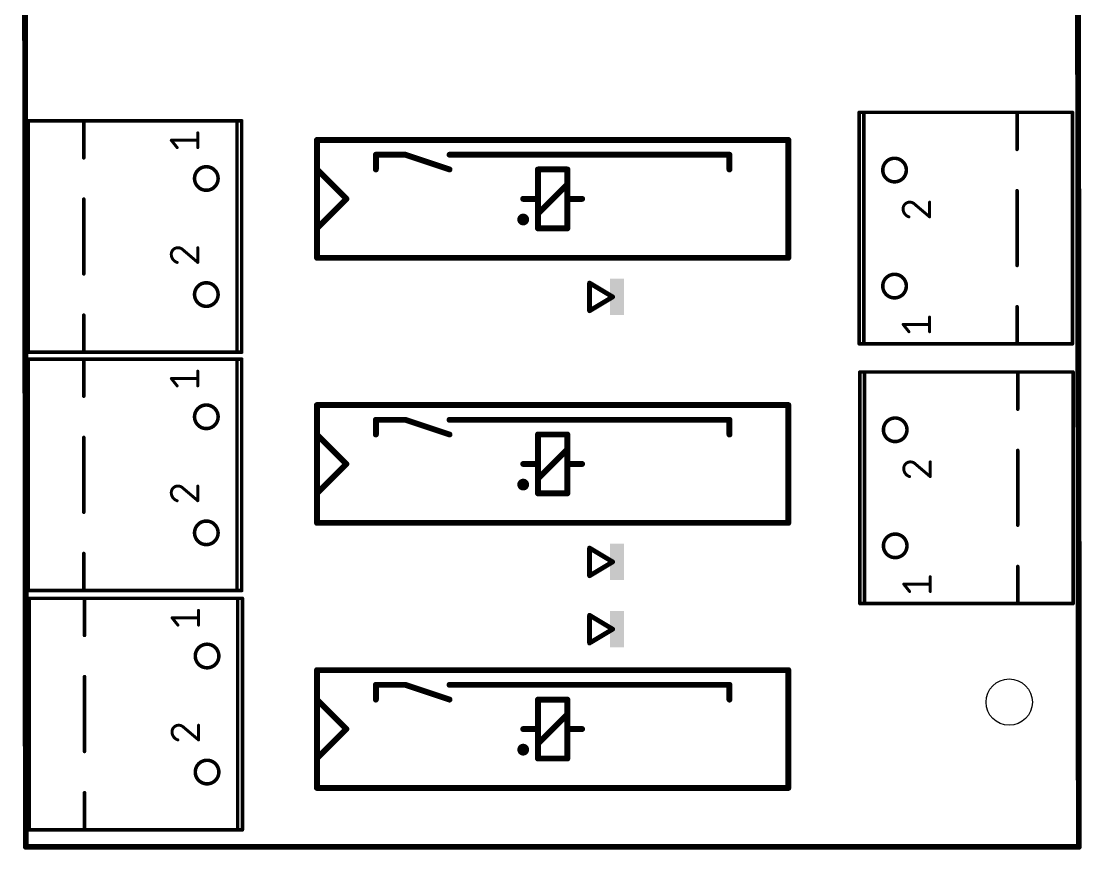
# Model space of a CAD drawing. Extents: x -0.2 to 45.5, y -0.1 to 78.5.
# Drawn here: x -0.2 to 45.52, y -0.13 to 35.6 of the extents above; entities that cross this region are included whole.
import ezdxf

# ---------------------------------------------------------------- set-up
doc = ezdxf.new("R2010")
doc.units = 0
doc.layers.add('20', color=31, linetype='CONTINUOUS')
doc.layers.add('21', color=253, linetype='CONTINUOUS')

# ---------------------------------------------------------------- blocks, each defined once
blk = doc.blocks.new('RECT')
blk.add_solid([(-0.5, -0.5), (0.5, -0.5), (-0.5, 0.5), (0.5, 0.5)])

msp = doc.modelspace()

# ---------------------------------------------------------------- linework, layer by layer
at = {"layer": '20', "const_width": 0.254}
for points in [[(-0.074, 78.374), (0, 0)], [(45.39, 0), (45.316, 78.374)], [(0, 0), (45.39, 0)]]:
    msp.add_lwpolyline(points, dxfattribs=at)
at = {"layer": '20', "const_width": 0.127}
for points in [[(0, 0.0635, 1), (0, -0.0635)], [(-0.0635, -0.0001, 1), (0.0635, 0.0001)], [(45.3265, -0.0001, 1), (45.4535, 0.0001)], [(45.39, -0.0635, 1), (45.39, 0.0635)]]:
    msp.add_lwpolyline(points, format="xyb", dxfattribs=at)
at = {"layer": '20'}
msp.add_circle((42.388, 6.243), 1, dxfattribs=at)
at = {"layer": '21'}
for points, const_width in [([(35.921, 31.673), (36.124, 31.673)], 0.1524), ([(35.921, 31.673), (35.921, 21.691)], 0.1524), ([(36.124, 21.691), (36.124, 31.673)], 0.1524), ([(36.124, 31.673), (42.728, 31.673)], 0.1524), ([(42.728, 30.073), (42.728, 31.673)], 0.1524), ([(42.728, 31.673), (45.116, 31.673)], 0.1524), ([(45.116, 21.691), (45.116, 31.673)], 0.1524), ([(0.108, 31.309), (0.108, 21.327)], 0.1524), ([(0.108, 31.309), (2.496, 31.309)], 0.1524), ([(2.496, 31.309), (2.496, 29.709)], 0.1524), ([(2.496, 31.309), (9.1, 31.309)], 0.1524), ([(9.1, 31.309), (9.1, 21.327)], 0.1524), ([(9.1, 31.309), (9.303, 31.309)], 0.1524), ([(9.303, 21.327), (9.303, 31.309)], 0.1524), ([(7.4105, 30.1535), (7.4105, 30.7885)], 0.127), ([(6.5215, 30.1535), (6.2675, 30.471)], 0.127), ([(6.2675, 30.471), (7.4105, 30.471)], 0.127), ([(12.548, 30.48), (32.868, 30.48)], 0.254), ([(12.548, 29.21), (12.548, 30.48)], 0.254), ([(32.868, 30.48), (32.868, 25.4)], 0.254), ([(15.088, 29.21), (15.088, 29.845)], 0.254), ([(15.088, 29.845), (16.358, 29.845)], 0.254), ([(16.358, 29.845), (18.263, 29.21)], 0.254), ([(18.263, 29.845), (30.328, 29.845)], 0.254), ([(30.328, 29.845), (30.328, 29.21)], 0.254), ([(12.548, 26.67), (12.548, 29.21)], 0.254), ([(12.548, 29.21), (13.818, 27.94)], 0.254), ([(22.073, 29.21), (23.343, 29.21)], 0.254), ([(22.073, 27.94), (22.073, 29.21)], 0.254), ([(23.343, 29.21), (23.343, 28.575)], 0.254), ([(22.073, 27.305), (23.343, 28.575)], 0.254), ([(23.343, 28.575), (23.343, 27.94)], 0.254), ([(42.728, 25.069), (42.728, 28.295)], 0.1524), ([(2.496, 27.931), (2.496, 24.705)], 0.1524), ([(13.818, 27.94), (12.548, 26.67)], 0.254), ([(22.073, 27.94), (21.438, 27.94)], 0.254), ([(22.073, 27.305), (22.073, 27.94)], 0.254), ([(23.343, 27.94), (23.343, 26.67)], 0.254), ([(23.343, 27.94), (23.978, 27.94)], 0.254), ([(22.073, 26.67), (22.073, 27.305)], 0.254), ([(38.3215, 27.7043), (38.9565, 27.1645)], 0.127), ([(38.9565, 27.1645), (38.9565, 27.7995)], 0.127), ([(12.548, 25.4), (12.548, 26.67)], 0.254), ([(23.343, 26.67), (22.073, 26.67)], 0.254), ([(6.7755, 25.7402), (7.4105, 25.2005)], 0.127), ([(7.4105, 25.2005), (7.4105, 25.8355)], 0.127), ([(32.868, 25.4), (12.548, 25.4)], 0.254), ([(25.297, 23.714), (24.297, 24.314)], 0.2032), ([(24.297, 24.314), (24.297, 23.114)], 0.2032), ([(24.297, 23.114), (25.297, 23.714)], 0.2032), ([(42.728, 21.691), (42.728, 23.291)], 0.1524), ([(2.496, 22.927), (2.496, 21.327)], 0.1524), ([(38.9565, 22.2115), (38.9565, 22.8465)], 0.127), ([(38.0675, 22.2115), (37.8135, 22.529)], 0.127), ([(37.8135, 22.529), (38.9565, 22.529)], 0.127), ([(36.124, 21.691), (35.921, 21.691)], 0.1524), ([(42.728, 21.691), (36.124, 21.691)], 0.1524), ([(45.116, 21.691), (42.728, 21.691)], 0.1524), ([(2.496, 21.327), (0.108, 21.327)], 0.1524), ([(0.108, 21.033), (0.108, 11.051)], 0.1524), ([(0.108, 21.033), (2.496, 21.033)], 0.1524), ([(9.1, 21.327), (2.496, 21.327)], 0.1524), ([(2.496, 21.033), (2.496, 19.433)], 0.1524), ([(2.496, 21.033), (9.1, 21.033)], 0.1524), ([(9.303, 21.327), (9.1, 21.327)], 0.1524), ([(9.1, 21.033), (9.1, 11.051)], 0.1524), ([(9.1, 21.033), (9.303, 21.033)], 0.1524), ([(9.303, 11.051), (9.303, 21.033)], 0.1524), ([(7.4105, 19.8775), (7.4105, 20.5125)], 0.127), ([(6.5215, 19.8775), (6.2675, 20.195)], 0.127), ([(6.2675, 20.195), (7.4105, 20.195)], 0.127), ([(35.949, 20.473), (36.152, 20.473)], 0.1524), ([(35.949, 20.473), (35.949, 10.491)], 0.1524), ([(36.152, 10.491), (36.152, 20.473)], 0.1524), ([(36.152, 20.473), (42.756, 20.473)], 0.1524), ([(42.756, 18.873), (42.756, 20.473)], 0.1524), ([(42.756, 20.473), (45.144, 20.473)], 0.1524), ([(45.144, 10.491), (45.144, 20.473)], 0.1524), ([(12.548, 19.05), (32.868, 19.05)], 0.254), ([(12.548, 17.78), (12.548, 19.05)], 0.254), ([(32.868, 19.05), (32.868, 13.97)], 0.254), ([(15.088, 17.78), (15.088, 18.415)], 0.254), ([(15.088, 18.415), (16.358, 18.415)], 0.254), ([(16.358, 18.415), (18.263, 17.78)], 0.254), ([(18.263, 18.415), (30.328, 18.415)], 0.254), ([(30.328, 18.415), (30.328, 17.78)], 0.254), ([(12.548, 15.24), (12.548, 17.78)], 0.254), ([(12.548, 17.78), (13.818, 16.51)], 0.254), ([(22.073, 17.78), (23.343, 17.78)], 0.254), ([(22.073, 16.51), (22.073, 17.78)], 0.254), ([(23.343, 17.78), (23.343, 17.145)], 0.254), ([(2.496, 17.655), (2.496, 14.429)], 0.1524), ([(22.073, 15.875), (23.343, 17.145)], 0.254), ([(23.343, 17.145), (23.343, 16.51)], 0.254), ([(42.756, 13.869), (42.756, 17.095)], 0.1524), ([(13.818, 16.51), (12.548, 15.24)], 0.254), ([(22.073, 16.51), (21.438, 16.51)], 0.254), ([(22.073, 15.875), (22.073, 16.51)], 0.254), ([(23.343, 16.51), (23.343, 15.24)], 0.254), ([(23.343, 16.51), (23.978, 16.51)], 0.254), ([(38.3495, 16.5043), (38.9845, 15.9645)], 0.127), ([(38.9845, 15.9645), (38.9845, 16.5995)], 0.127), ([(22.073, 15.24), (22.073, 15.875)], 0.254), ([(7.4105, 14.9245), (7.4105, 15.5595)], 0.127), ([(6.7755, 15.4643), (7.4105, 14.9245)], 0.127), ([(12.548, 13.97), (12.548, 15.24)], 0.254), ([(23.343, 15.24), (22.073, 15.24)], 0.254), ([(32.868, 13.97), (12.548, 13.97)], 0.254), ([(25.297, 12.287), (24.297, 12.887)], 0.2032), ([(24.297, 12.887), (24.297, 11.687)], 0.2032), ([(2.496, 12.651), (2.496, 11.051)], 0.1524), ([(24.297, 11.687), (25.297, 12.287)], 0.2032), ([(42.756, 10.491), (42.756, 12.091)], 0.1524), ([(38.9845, 11.0115), (38.9845, 11.6465)], 0.127), ([(2.496, 11.051), (0.108, 11.051)], 0.1524), ([(9.1, 11.051), (2.496, 11.051)], 0.1524), ([(9.303, 11.051), (9.1, 11.051)], 0.1524), ([(38.0955, 11.0115), (37.8415, 11.329)], 0.127), ([(37.8415, 11.329), (38.9845, 11.329)], 0.127), ([(0.14, 10.718), (0.14, 0.736)], 0.1524), ([(0.14, 10.718), (2.528, 10.718)], 0.1524), ([(2.528, 10.718), (2.528, 9.118)], 0.1524), ([(2.528, 10.718), (9.132, 10.718)], 0.1524), ([(9.132, 10.718), (9.132, 0.736)], 0.1524), ([(9.132, 10.718), (9.335, 10.718)], 0.1524), ([(9.335, 0.736), (9.335, 10.718)], 0.1524), ([(36.152, 10.491), (35.949, 10.491)], 0.1524), ([(42.756, 10.491), (36.152, 10.491)], 0.1524), ([(45.144, 10.491), (42.756, 10.491)], 0.1524), ([(7.4425, 9.5625), (7.4425, 10.1975)], 0.127), ([(25.297, 9.387), (24.297, 9.987)], 0.2032), ([(24.297, 9.987), (24.297, 8.787)], 0.2032), ([(6.5535, 9.5625), (6.2995, 9.88)], 0.127), ([(6.2995, 9.88), (7.4425, 9.88)], 0.127), ([(24.297, 8.787), (25.297, 9.387)], 0.2032), ([(2.528, 7.34), (2.528, 4.114)], 0.1524), ([(12.548, 7.62), (32.868, 7.62)], 0.254), ([(12.548, 6.35), (12.548, 7.62)], 0.254), ([(32.868, 7.62), (32.868, 2.54)], 0.254), ([(15.088, 6.35), (15.088, 6.985)], 0.254), ([(15.088, 6.985), (16.358, 6.985)], 0.254), ([(16.358, 6.985), (18.263, 6.35)], 0.254), ([(18.263, 6.985), (30.328, 6.985)], 0.254), ([(30.328, 6.985), (30.328, 6.35)], 0.254), ([(12.548, 3.81), (12.548, 6.35)], 0.254), ([(12.548, 6.35), (13.818, 5.08)], 0.254), ([(22.073, 6.35), (23.343, 6.35)], 0.254), ([(22.073, 5.08), (22.073, 6.35)], 0.254), ([(23.343, 6.35), (23.343, 5.715)], 0.254), ([(22.073, 4.445), (23.343, 5.715)], 0.254), ([(23.343, 5.715), (23.343, 5.08)], 0.254), ([(6.8075, 5.1493), (7.4425, 4.6095)], 0.127), ([(7.4425, 4.6095), (7.4425, 5.2445)], 0.127), ([(13.818, 5.08), (12.548, 3.81)], 0.254), ([(22.073, 5.08), (21.438, 5.08)], 0.254), ([(22.073, 4.445), (22.073, 5.08)], 0.254), ([(23.343, 5.08), (23.343, 3.81)], 0.254), ([(23.343, 5.08), (23.978, 5.08)], 0.254), ([(22.073, 3.81), (22.073, 4.445)], 0.254), ([(12.548, 2.54), (12.548, 3.81)], 0.254), ([(23.343, 3.81), (22.073, 3.81)], 0.254), ([(2.528, 2.336), (2.528, 0.736)], 0.1524), ([(32.868, 2.54), (12.548, 2.54)], 0.254), ([(2.528, 0.736), (0.14, 0.736)], 0.1524), ([(9.132, 0.736), (2.528, 0.736)], 0.1524), ([(9.335, 0.736), (9.132, 0.736)], 0.1524)]:
    msp.add_lwpolyline(points, dxfattribs=dict(at, const_width=const_width))
for points, const_width in [([(35.921, 31.7111, 1), (35.921, 31.6349)], 0.0762), ([(35.9591, 31.673, 1), (35.8829, 31.673)], 0.0762), ([(36.1621, 31.673, 1), (36.0859, 31.673)], 0.0762), ([(36.124, 31.7111, 1), (36.124, 31.6349)], 0.0762), ([(36.124, 31.6349, 1), (36.124, 31.7111)], 0.0762), ([(42.7661, 31.673, 1), (42.6899, 31.673)], 0.0762), ([(42.728, 31.7111, 1), (42.728, 31.6349)], 0.0762), ([(42.728, 31.6349, 1), (42.728, 31.7111)], 0.0762), ([(45.1541, 31.673, 1), (45.0779, 31.673)], 0.0762), ([(45.116, 31.6349, 1), (45.116, 31.7111)], 0.0762), ([(0.1461, 31.309, 1), (0.0699, 31.309)], 0.0762), ([(0.108, 31.3471, 1), (0.108, 31.2709)], 0.0762), ([(2.5341, 31.309, 1), (2.4579, 31.309)], 0.0762), ([(2.496, 31.3471, 1), (2.496, 31.2709)], 0.0762), ([(2.496, 31.2709, 1), (2.496, 31.3471)], 0.0762), ([(9.1381, 31.309, 1), (9.0619, 31.309)], 0.0762), ([(9.1, 31.3471, 1), (9.1, 31.2709)], 0.0762), ([(9.1, 31.2709, 1), (9.1, 31.3471)], 0.0762), ([(9.3411, 31.309, 1), (9.2649, 31.309)], 0.0762), ([(9.303, 31.2709, 1), (9.303, 31.3471)], 0.0762), ([(7.4423, 30.7885, 1), (7.3788, 30.7885)], 0.0635), ([(6.2923, 30.4908, 1), (6.2427, 30.4512)], 0.0635), ([(6.2675, 30.5027, 1), (6.2675, 30.4393)], 0.0635), ([(6.4967, 30.1337, 1), (6.5463, 30.1733)], 0.0635), ([(7.3788, 30.1535, 1), (7.4423, 30.1535)], 0.0635), ([(7.4105, 30.4393, 1), (7.4105, 30.5027)], 0.0635), ([(12.548, 30.5435, 1), (12.548, 30.4165)], 0.127), ([(12.6115, 30.48, 1), (12.4845, 30.48)], 0.127), ([(32.9315, 30.48, 1), (32.8045, 30.48)], 0.127), ([(32.868, 30.4165, 1), (32.868, 30.5435)], 0.127), ([(2.4579, 29.709, 1), (2.5341, 29.709)], 0.0762), ([(15.1515, 29.845, 1), (15.0245, 29.845)], 0.127), ([(15.088, 29.9085, 1), (15.088, 29.7815)], 0.127), ([(16.3781, 29.9052, 1), (16.3379, 29.7848)], 0.127), ([(16.358, 29.7815, 1), (16.358, 29.9085)], 0.127), ([(18.263, 29.9085, 1), (18.263, 29.7815)], 0.127), ([(30.3915, 29.845, 1), (30.2645, 29.845)], 0.127), ([(30.328, 29.7815, 1), (30.328, 29.9085)], 0.127), ([(37.4452, 28.6758, 1), (37.4452, 29.6918, 1), (37.4452, 28.6758)], 0.1524), ([(42.6899, 30.073, 1), (42.7661, 30.073)], 0.0762), ([(7.7788, 28.312, 1), (7.7788, 29.328, 1), (7.7788, 28.312)], 0.1524), ([(12.6115, 29.21, 1), (12.4845, 29.21)], 0.127), ([(12.5929, 29.2549, 1), (12.5031, 29.1651)], 0.127), ([(12.4845, 29.21, 1), (12.6115, 29.21)], 0.127), ([(15.0245, 29.21, 1), (15.1515, 29.21)], 0.127), ([(18.2429, 29.1498, 1), (18.2831, 29.2702)], 0.127), ([(22.073, 29.2735, 1), (22.073, 29.1465)], 0.127), ([(22.1365, 29.21, 1), (22.0095, 29.21)], 0.127), ([(23.4065, 29.21, 1), (23.2795, 29.21)], 0.127), ([(23.343, 29.1465, 1), (23.343, 29.2735)], 0.127), ([(30.2645, 29.21, 1), (30.3915, 29.21)], 0.127), ([(23.4065, 28.575, 1), (23.2795, 28.575)], 0.127), ([(23.2795, 28.575, 1), (23.4065, 28.575)], 0.127), ([(23.3879, 28.5301, 1), (23.2981, 28.6199)], 0.127), ([(42.7661, 28.295, 1), (42.6899, 28.295)], 0.0762), ([(2.5341, 27.931, 1), (2.4579, 27.931)], 0.0762), ([(13.8629, 27.8951, 1), (13.7731, 27.9849)], 0.127), ([(13.7731, 27.8951, 1), (13.8629, 27.9849)], 0.127), ([(21.438, 28.0035, 1), (21.438, 27.8765)], 0.127), ([(22.1365, 27.94, 1), (22.0095, 27.94)], 0.127), ([(22.0095, 27.94, 1), (22.1365, 27.94)], 0.127), ([(22.073, 27.8765, 1), (22.073, 28.0035)], 0.127), ([(23.4065, 27.94, 1), (23.2795, 27.94)], 0.127), ([(23.343, 28.0035, 1), (23.343, 27.8765)], 0.127), ([(23.2795, 27.94, 1), (23.4065, 27.94)], 0.127), ([(23.978, 27.8765, 1), (23.978, 28.0035)], 0.127), ([(22.1365, 27.305, 1), (22.0095, 27.305)], 0.127), ([(38.0993, 27.7995, 0.4142), (37.8135, 27.5138)], 0.127), ([(37.8135, 27.5138, 0.3252), (38.0675, 27.1645)], 0.127), ([(37.8453, 27.5137, 1), (37.7818, 27.5138)], 0.0635), ([(37.7818, 27.5138, 1), (37.8453, 27.5138)], 0.0635), ([(38.3215, 27.7043, 0.2053), (38.0993, 27.7995)], 0.127), ([(38.0992, 27.8312, 1), (38.0993, 27.7678)], 0.0635), ([(38.0993, 27.7678, 1), (38.0993, 27.8313)], 0.0635), ([(38.3421, 27.7284, 1), (38.3009, 27.6801)], 0.0635), ([(38.2985, 27.6824, 1), (38.3445, 27.7261)], 0.0635), ([(38.9883, 27.7995, 1), (38.9247, 27.7995)], 0.0635), ([(21.438, 26.924, 1), (21.438, 27.178, 1), (21.438, 26.924)], 0.254), ([(22.0281, 27.3499, 1), (22.1179, 27.2601)], 0.127), ([(22.0095, 27.305, 1), (22.1365, 27.305)], 0.127), ([(38.0577, 27.1343, 1), (38.0773, 27.1947)], 0.0635), ([(38.9247, 27.1645, 1), (38.9883, 27.1645)], 0.0635), ([(38.9359, 27.1403, 1), (38.9771, 27.1887)], 0.0635), ([(12.6115, 26.67, 1), (12.4845, 26.67)], 0.127), ([(12.5031, 26.7149, 1), (12.5929, 26.6251)], 0.127), ([(12.4845, 26.67, 1), (12.6115, 26.67)], 0.127), ([(22.073, 26.7335, 1), (22.073, 26.6065)], 0.127), ([(22.0095, 26.67, 1), (22.1365, 26.67)], 0.127), ([(23.2795, 26.67, 1), (23.4065, 26.67)], 0.127), ([(23.343, 26.6065, 1), (23.343, 26.7335)], 0.127), ([(6.5533, 25.8355, 0.4142), (6.2675, 25.5497)], 0.127), ([(6.2675, 25.5497, 0.3252), (6.5215, 25.2005)], 0.127), ([(6.2992, 25.5497, 1), (6.2358, 25.5498)], 0.0635), ([(6.7755, 25.7402, 0.2053), (6.5533, 25.8355)], 0.127), ([(6.5532, 25.8672, 1), (6.5533, 25.8038)], 0.0635), ([(6.5533, 25.8038, 1), (6.5533, 25.8672)], 0.0635), ([(6.7961, 25.7644, 1), (6.7549, 25.7161)], 0.0635), ([(6.7525, 25.7184, 1), (6.7985, 25.7621)], 0.0635), ([(7.4423, 25.8355, 1), (7.3788, 25.8355)], 0.0635), ([(6.2358, 25.5497, 1), (6.2992, 25.5497)], 0.0635), ([(6.5117, 25.1703, 1), (6.5313, 25.2307)], 0.0635), ([(7.3788, 25.2005, 1), (7.4423, 25.2005)], 0.0635), ([(7.3899, 25.1763, 1), (7.4311, 25.2247)], 0.0635), ([(12.548, 25.4635, 1), (12.548, 25.3365)], 0.127), ([(12.4845, 25.4, 1), (12.6115, 25.4)], 0.127), ([(32.8045, 25.4, 1), (32.9315, 25.4)], 0.127), ([(32.868, 25.3365, 1), (32.868, 25.4635)], 0.127), ([(2.4579, 24.705, 1), (2.5341, 24.705)], 0.0762), ([(37.4452, 23.672, 1), (37.4452, 24.688, 1), (37.4452, 23.672)], 0.1524), ([(42.6899, 25.069, 1), (42.7661, 25.069)], 0.0762), ([(7.7788, 23.3082, 1), (7.7788, 24.3242, 1), (7.7788, 23.3082)], 0.1524), ([(24.3231, 24.3576, 1), (24.2709, 24.2704)], 0.1016), ([(24.3478, 24.314, 1), (24.2462, 24.314)], 0.1016), ([(25.3231, 23.6704, 1), (25.2709, 23.7576)], 0.1016), ([(25.2709, 23.6704, 1), (25.3231, 23.7576)], 0.1016), ([(42.7661, 23.291, 1), (42.6899, 23.291)], 0.0762), ([(2.5341, 22.927, 1), (2.4579, 22.927)], 0.0762), ([(24.2709, 23.1576, 1), (24.3231, 23.0704)], 0.1016), ([(24.2462, 23.114, 1), (24.3478, 23.114)], 0.1016), ([(38.9883, 22.8465, 1), (38.9247, 22.8465)], 0.0635), ([(37.8383, 22.5488, 1), (37.7887, 22.5092)], 0.0635), ([(37.8135, 22.5607, 1), (37.8135, 22.4973)], 0.0635), ([(38.9565, 22.4973, 1), (38.9565, 22.5607)], 0.0635), ([(38.0427, 22.1917, 1), (38.0923, 22.2313)], 0.0635), ([(38.9247, 22.2115, 1), (38.9883, 22.2115)], 0.0635), ([(35.921, 21.7291, 1), (35.921, 21.6529)], 0.0762), ([(35.8829, 21.691, 1), (35.9591, 21.691)], 0.0762), ([(36.124, 21.7291, 1), (36.124, 21.6529)], 0.0762), ([(36.0859, 21.691, 1), (36.1621, 21.691)], 0.0762), ([(36.124, 21.6529, 1), (36.124, 21.7291)], 0.0762), ([(42.728, 21.7291, 1), (42.728, 21.6529)], 0.0762), ([(42.6899, 21.691, 1), (42.7661, 21.691)], 0.0762), ([(42.728, 21.6529, 1), (42.728, 21.7291)], 0.0762), ([(45.0779, 21.691, 1), (45.1541, 21.691)], 0.0762), ([(45.116, 21.6529, 1), (45.116, 21.7291)], 0.0762), ([(0.108, 21.3651, 1), (0.108, 21.2889)], 0.0762), ([(0.0699, 21.327, 1), (0.1461, 21.327)], 0.0762), ([(0.1461, 21.033, 1), (0.0699, 21.033)], 0.0762), ([(0.108, 21.0711, 1), (0.108, 20.9949)], 0.0762), ([(2.496, 21.3651, 1), (2.496, 21.2889)], 0.0762), ([(2.4579, 21.327, 1), (2.5341, 21.327)], 0.0762), ([(2.5341, 21.033, 1), (2.4579, 21.033)], 0.0762), ([(2.496, 21.0711, 1), (2.496, 20.9949)], 0.0762), ([(2.496, 21.2889, 1), (2.496, 21.3651)], 0.0762), ([(2.496, 20.9949, 1), (2.496, 21.0711)], 0.0762), ([(9.1, 21.3651, 1), (9.1, 21.2889)], 0.0762), ([(9.0619, 21.327, 1), (9.1381, 21.327)], 0.0762), ([(9.1381, 21.033, 1), (9.0619, 21.033)], 0.0762), ([(9.1, 21.0711, 1), (9.1, 20.9949)], 0.0762), ([(9.1, 21.2889, 1), (9.1, 21.3651)], 0.0762), ([(9.1, 20.9949, 1), (9.1, 21.0711)], 0.0762), ([(9.2649, 21.327, 1), (9.3411, 21.327)], 0.0762), ([(9.3411, 21.033, 1), (9.2649, 21.033)], 0.0762), ([(9.303, 21.2889, 1), (9.303, 21.3651)], 0.0762), ([(9.303, 20.9949, 1), (9.303, 21.0711)], 0.0762), ([(7.4423, 20.5125, 1), (7.3788, 20.5125)], 0.0635), ([(6.2923, 20.2148, 1), (6.2427, 20.1752)], 0.0635), ([(6.2675, 20.2267, 1), (6.2675, 20.1633)], 0.0635), ([(7.4105, 20.1633, 1), (7.4105, 20.2267)], 0.0635), ([(35.949, 20.5111, 1), (35.949, 20.4349)], 0.0762), ([(35.9871, 20.473, 1), (35.9109, 20.473)], 0.0762), ([(36.1901, 20.473, 1), (36.1139, 20.473)], 0.0762), ([(36.152, 20.5111, 1), (36.152, 20.4349)], 0.0762), ([(36.152, 20.4349, 1), (36.152, 20.5111)], 0.0762), ([(42.7941, 20.473, 1), (42.7179, 20.473)], 0.0762), ([(42.756, 20.5111, 1), (42.756, 20.4349)], 0.0762), ([(42.756, 20.4349, 1), (42.756, 20.5111)], 0.0762), ([(45.1821, 20.473, 1), (45.1059, 20.473)], 0.0762), ([(45.144, 20.4349, 1), (45.144, 20.5111)], 0.0762), ([(6.4967, 19.8577, 1), (6.5463, 19.8973)], 0.0635), ([(7.3788, 19.8775, 1), (7.4423, 19.8775)], 0.0635), ([(2.4579, 19.433, 1), (2.5341, 19.433)], 0.0762), ([(7.7788, 18.036, 1), (7.7788, 19.052, 1), (7.7788, 18.036)], 0.1524), ([(12.548, 19.1135, 1), (12.548, 18.9865)], 0.127), ([(12.6115, 19.05, 1), (12.4845, 19.05)], 0.127), ([(32.9315, 19.05, 1), (32.8045, 19.05)], 0.127), ([(32.868, 18.9865, 1), (32.868, 19.1135)], 0.127), ([(42.7179, 18.873, 1), (42.7941, 18.873)], 0.0762), ([(15.1515, 18.415, 1), (15.0245, 18.415)], 0.127), ([(15.088, 18.4785, 1), (15.088, 18.3515)], 0.127), ([(16.3781, 18.4752, 1), (16.3379, 18.3548)], 0.127), ([(16.358, 18.3515, 1), (16.358, 18.4785)], 0.127), ([(18.263, 18.4785, 1), (18.263, 18.3515)], 0.127), ([(30.3915, 18.415, 1), (30.2645, 18.415)], 0.127), ([(30.328, 18.3515, 1), (30.328, 18.4785)], 0.127), ([(37.4732, 17.4758, 1), (37.4732, 18.4918, 1), (37.4732, 17.4758)], 0.1524), ([(12.6115, 17.78, 1), (12.4845, 17.78)], 0.127), ([(12.5929, 17.8249, 1), (12.5031, 17.7351)], 0.127), ([(12.4845, 17.78, 1), (12.6115, 17.78)], 0.127), ([(15.0245, 17.78, 1), (15.1515, 17.78)], 0.127), ([(18.2429, 17.7198, 1), (18.2831, 17.8402)], 0.127), ([(22.073, 17.8435, 1), (22.073, 17.7165)], 0.127), ([(22.1365, 17.78, 1), (22.0095, 17.78)], 0.127), ([(23.4065, 17.78, 1), (23.2795, 17.78)], 0.127), ([(23.343, 17.7165, 1), (23.343, 17.8435)], 0.127), ([(30.2645, 17.78, 1), (30.3915, 17.78)], 0.127), ([(2.5341, 17.655, 1), (2.4579, 17.655)], 0.0762), ([(23.4065, 17.145, 1), (23.2795, 17.145)], 0.127), ([(23.2795, 17.145, 1), (23.4065, 17.145)], 0.127), ([(23.3879, 17.1001, 1), (23.2981, 17.1899)], 0.127), ([(42.7941, 17.095, 1), (42.7179, 17.095)], 0.0762), ([(13.8629, 16.4651, 1), (13.7731, 16.5549)], 0.127), ([(13.7731, 16.4651, 1), (13.8629, 16.5549)], 0.127), ([(21.438, 16.5735, 1), (21.438, 16.4465)], 0.127), ([(22.1365, 16.51, 1), (22.0095, 16.51)], 0.127), ([(22.0095, 16.51, 1), (22.1365, 16.51)], 0.127), ([(22.073, 16.4465, 1), (22.073, 16.5735)], 0.127), ([(23.4065, 16.51, 1), (23.2795, 16.51)], 0.127), ([(23.343, 16.5735, 1), (23.343, 16.4465)], 0.127), ([(23.2795, 16.51, 1), (23.4065, 16.51)], 0.127), ([(23.978, 16.4465, 1), (23.978, 16.5735)], 0.127), ([(38.1273, 16.5995, 0.4142), (37.8415, 16.3138)], 0.127), ([(38.3495, 16.5043, 0.2053), (38.1273, 16.5995)], 0.127), ([(38.1272, 16.6312, 1), (38.1273, 16.5678)], 0.0635), ([(38.1273, 16.5678, 1), (38.1273, 16.6312)], 0.0635), ([(38.3701, 16.5284, 1), (38.3289, 16.4801)], 0.0635), ([(38.3265, 16.4824, 1), (38.3725, 16.5261)], 0.0635), ([(39.0163, 16.5995, 1), (38.9528, 16.5995)], 0.0635), ([(22.1365, 15.875, 1), (22.0095, 15.875)], 0.127), ([(37.8415, 16.3138, 0.3252), (38.0955, 15.9645)], 0.127), ([(37.8733, 16.3137, 1), (37.8098, 16.3138)], 0.0635), ([(37.8098, 16.3138, 1), (37.8733, 16.3138)], 0.0635), ([(38.0857, 15.9343, 1), (38.1053, 15.9947)], 0.0635), ([(38.9639, 15.9403, 1), (39.0051, 15.9887)], 0.0635), ([(6.5533, 15.5595, 0.4142), (6.2675, 15.2738)], 0.127), ([(6.7755, 15.4643, 0.2053), (6.5533, 15.5595)], 0.127), ([(6.5532, 15.5912, 1), (6.5533, 15.5278)], 0.0635), ([(6.5533, 15.5277, 1), (6.5533, 15.5913)], 0.0635), ([(7.4423, 15.5595, 1), (7.3788, 15.5595)], 0.0635), ([(21.438, 15.494, 1), (21.438, 15.748, 1), (21.438, 15.494)], 0.254), ([(22.0281, 15.9199, 1), (22.1179, 15.8301)], 0.127), ([(22.0095, 15.875, 1), (22.1365, 15.875)], 0.127), ([(38.9528, 15.9645, 1), (39.0163, 15.9645)], 0.0635), ([(6.2675, 15.2738, 0.3252), (6.5215, 14.9245)], 0.127), ([(6.2992, 15.2737, 1), (6.2358, 15.2738)], 0.0635), ([(6.2358, 15.2738, 1), (6.2992, 15.2738)], 0.0635), ([(6.7961, 15.4884, 1), (6.7549, 15.4401)], 0.0635), ([(6.7525, 15.4424, 1), (6.7985, 15.4861)], 0.0635), ([(12.6115, 15.24, 1), (12.4845, 15.24)], 0.127), ([(12.5031, 15.2849, 1), (12.5929, 15.1951)], 0.127), ([(12.4845, 15.24, 1), (12.6115, 15.24)], 0.127), ([(22.073, 15.3035, 1), (22.073, 15.1765)], 0.127), ([(22.0095, 15.24, 1), (22.1365, 15.24)], 0.127), ([(23.2795, 15.24, 1), (23.4065, 15.24)], 0.127), ([(23.343, 15.1765, 1), (23.343, 15.3035)], 0.127), ([(6.5117, 14.8943, 1), (6.5313, 14.9547)], 0.0635), ([(7.3788, 14.9245, 1), (7.4423, 14.9245)], 0.0635), ([(7.3899, 14.9003, 1), (7.4311, 14.9487)], 0.0635), ([(2.4579, 14.429, 1), (2.5341, 14.429)], 0.0762), ([(7.7788, 13.0322, 1), (7.7788, 14.0482, 1), (7.7788, 13.0322)], 0.1524), ([(12.548, 14.0335, 1), (12.548, 13.9065)], 0.127), ([(12.4845, 13.97, 1), (12.6115, 13.97)], 0.127), ([(32.8045, 13.97, 1), (32.9315, 13.97)], 0.127), ([(32.868, 13.9065, 1), (32.868, 14.0335)], 0.127), ([(42.7179, 13.869, 1), (42.7941, 13.869)], 0.0762), ([(37.4732, 12.472, 1), (37.4732, 13.488, 1), (37.4732, 12.472)], 0.1524), ([(24.3231, 12.9306, 1), (24.2709, 12.8434)], 0.1016), ([(24.3478, 12.887, 1), (24.2462, 12.887)], 0.1016), ([(2.5341, 12.651, 1), (2.4579, 12.651)], 0.0762), ([(25.3231, 12.2434, 1), (25.2709, 12.3306)], 0.1016), ([(25.2709, 12.2434, 1), (25.3231, 12.3306)], 0.1016), ([(42.7941, 12.091, 1), (42.7179, 12.091)], 0.0762), ([(24.2709, 11.7306, 1), (24.3231, 11.6434)], 0.1016), ([(24.2462, 11.687, 1), (24.3478, 11.687)], 0.1016), ([(39.0163, 11.6465, 1), (38.9528, 11.6465)], 0.0635), ([(0.108, 11.0891, 1), (0.108, 11.0129)], 0.0762), ([(0.0699, 11.051, 1), (0.1461, 11.051)], 0.0762), ([(2.496, 11.0891, 1), (2.496, 11.0129)], 0.0762), ([(2.4579, 11.051, 1), (2.5341, 11.051)], 0.0762), ([(2.496, 11.0129, 1), (2.496, 11.0891)], 0.0762), ([(9.1, 11.0891, 1), (9.1, 11.0129)], 0.0762), ([(9.0619, 11.051, 1), (9.1381, 11.051)], 0.0762), ([(9.1, 11.0129, 1), (9.1, 11.0891)], 0.0762), ([(9.2649, 11.051, 1), (9.3411, 11.051)], 0.0762), ([(9.303, 11.0129, 1), (9.303, 11.0891)], 0.0762), ([(37.8663, 11.3488, 1), (37.8167, 11.3092)], 0.0635), ([(37.8415, 11.3608, 1), (37.8415, 11.2973)], 0.0635), ([(38.0707, 10.9917, 1), (38.1203, 11.0313)], 0.0635), ([(38.9528, 11.0115, 1), (39.0163, 11.0115)], 0.0635), ([(38.9845, 11.2973, 1), (38.9845, 11.3608)], 0.0635), ([(0.1781, 10.718, 1), (0.1019, 10.718)], 0.0762), ([(0.14, 10.7561, 1), (0.14, 10.6799)], 0.0762), ([(2.5661, 10.718, 1), (2.4899, 10.718)], 0.0762), ([(2.528, 10.7561, 1), (2.528, 10.6799)], 0.0762), ([(2.528, 10.6799, 1), (2.528, 10.7561)], 0.0762), ([(9.1701, 10.718, 1), (9.0939, 10.718)], 0.0762), ([(9.132, 10.7561, 1), (9.132, 10.6799)], 0.0762), ([(9.132, 10.6799, 1), (9.132, 10.7561)], 0.0762), ([(9.3731, 10.718, 1), (9.2969, 10.718)], 0.0762), ([(9.335, 10.6799, 1), (9.335, 10.7561)], 0.0762), ([(35.949, 10.5291, 1), (35.949, 10.4529)], 0.0762), ([(35.9109, 10.491, 1), (35.9871, 10.491)], 0.0762), ([(36.152, 10.5291, 1), (36.152, 10.4529)], 0.0762), ([(36.1139, 10.491, 1), (36.1901, 10.491)], 0.0762), ([(36.152, 10.4529, 1), (36.152, 10.5291)], 0.0762), ([(42.756, 10.5291, 1), (42.756, 10.4529)], 0.0762), ([(42.7179, 10.491, 1), (42.7941, 10.491)], 0.0762), ([(42.756, 10.4529, 1), (42.756, 10.5291)], 0.0762), ([(45.1059, 10.491, 1), (45.1821, 10.491)], 0.0762), ([(45.144, 10.4529, 1), (45.144, 10.5291)], 0.0762), ([(7.4743, 10.1975, 1), (7.4108, 10.1975)], 0.0635), ([(24.3231, 10.0306, 1), (24.2709, 9.9434)], 0.1016), ([(24.3478, 9.987, 1), (24.2462, 9.987)], 0.1016), ([(6.2995, 9.9118, 1), (6.2995, 9.8483)], 0.0635), ([(6.3243, 9.8998, 1), (6.2747, 9.8602)], 0.0635), ([(6.5287, 9.5427, 1), (6.5783, 9.5823)], 0.0635), ([(7.4425, 9.8483, 1), (7.4425, 9.9118)], 0.0635), ([(2.4899, 9.118, 1), (2.5661, 9.118)], 0.0762), ([(7.4108, 9.5625, 1), (7.4743, 9.5625)], 0.0635), ([(25.3231, 9.3434, 1), (25.2709, 9.4306)], 0.1016), ([(25.2709, 9.3434, 1), (25.3231, 9.4306)], 0.1016), ([(7.8108, 7.721, 1), (7.8108, 8.737, 1), (7.8108, 7.721)], 0.1524), ([(24.2709, 8.8306, 1), (24.3231, 8.7434)], 0.1016), ([(24.2462, 8.787, 1), (24.3478, 8.787)], 0.1016), ([(2.5661, 7.34, 1), (2.4899, 7.34)], 0.0762), ([(12.548, 7.6835, 1), (12.548, 7.5565)], 0.127), ([(12.6115, 7.62, 1), (12.4845, 7.62)], 0.127), ([(32.9315, 7.62, 1), (32.8045, 7.62)], 0.127), ([(32.868, 7.5565, 1), (32.868, 7.6835)], 0.127), ([(15.1515, 6.985, 1), (15.0245, 6.985)], 0.127), ([(15.088, 7.0485, 1), (15.088, 6.9215)], 0.127), ([(16.3781, 7.0452, 1), (16.3379, 6.9248)], 0.127), ([(16.358, 6.9215, 1), (16.358, 7.0485)], 0.127), ([(18.263, 7.0485, 1), (18.263, 6.9215)], 0.127), ([(30.3915, 6.985, 1), (30.2645, 6.985)], 0.127), ([(30.328, 6.9215, 1), (30.328, 7.0485)], 0.127), ([(12.6115, 6.35, 1), (12.4845, 6.35)], 0.127), ([(12.5929, 6.3949, 1), (12.5031, 6.3051)], 0.127), ([(12.4845, 6.35, 1), (12.6115, 6.35)], 0.127), ([(15.0245, 6.35, 1), (15.1515, 6.35)], 0.127), ([(18.2429, 6.2898, 1), (18.2831, 6.4102)], 0.127), ([(22.073, 6.4135, 1), (22.073, 6.2865)], 0.127), ([(22.1365, 6.35, 1), (22.0095, 6.35)], 0.127), ([(23.4065, 6.35, 1), (23.2795, 6.35)], 0.127), ([(23.343, 6.2865, 1), (23.343, 6.4135)], 0.127), ([(30.2645, 6.35, 1), (30.3915, 6.35)], 0.127), ([(23.4065, 5.715, 1), (23.2795, 5.715)], 0.127), ([(23.2795, 5.715, 1), (23.4065, 5.715)], 0.127), ([(23.3879, 5.6701, 1), (23.2981, 5.7599)], 0.127), ([(6.5853, 5.2445, 0.4142), (6.2995, 4.9588)], 0.127), ([(6.8075, 5.1493, 0.2053), (6.5853, 5.2445)], 0.127), ([(6.5852, 5.2762, 1), (6.5853, 5.2128)], 0.0635), ([(6.5853, 5.2128, 1), (6.5853, 5.2763)], 0.0635), ([(6.8281, 5.1734, 1), (6.7869, 5.1251)], 0.0635), ([(6.7845, 5.1274, 1), (6.8305, 5.1711)], 0.0635), ([(7.4743, 5.2445, 1), (7.4108, 5.2445)], 0.0635), ([(13.8629, 5.0351, 1), (13.7731, 5.1249)], 0.127), ([(13.7731, 5.0351, 1), (13.8629, 5.1249)], 0.127), ([(21.438, 5.1435, 1), (21.438, 5.0165)], 0.127), ([(22.1365, 5.08, 1), (22.0095, 5.08)], 0.127), ([(22.0095, 5.08, 1), (22.1365, 5.08)], 0.127), ([(22.073, 5.0165, 1), (22.073, 5.1435)], 0.127), ([(23.4065, 5.08, 1), (23.2795, 5.08)], 0.127), ([(23.343, 5.1435, 1), (23.343, 5.0165)], 0.127), ([(23.2795, 5.08, 1), (23.4065, 5.08)], 0.127), ([(23.978, 5.0165, 1), (23.978, 5.1435)], 0.127), ([(6.2995, 4.9588, 0.3252), (6.5535, 4.6095)], 0.127), ([(6.3312, 4.9587, 1), (6.2678, 4.9588)], 0.0635), ([(6.2678, 4.9588, 1), (6.3312, 4.9588)], 0.0635), ([(6.5437, 4.5793, 1), (6.5633, 4.6397)], 0.0635), ([(7.4108, 4.6095, 1), (7.4743, 4.6095)], 0.0635), ([(7.4219, 4.5853, 1), (7.4631, 4.6337)], 0.0635), ([(22.1365, 4.445, 1), (22.0095, 4.445)], 0.127), ([(2.4899, 4.114, 1), (2.5661, 4.114)], 0.0762), ([(21.438, 4.064, 1), (21.438, 4.318, 1), (21.438, 4.064)], 0.254), ([(22.0281, 4.4899, 1), (22.1179, 4.4001)], 0.127), ([(22.0095, 4.445, 1), (22.1365, 4.445)], 0.127), ([(7.8108, 2.7172, 1), (7.8108, 3.7332, 1), (7.8108, 2.7172)], 0.1524), ([(12.6115, 3.81, 1), (12.4845, 3.81)], 0.127), ([(12.5031, 3.8549, 1), (12.5929, 3.7651)], 0.127), ([(12.4845, 3.81, 1), (12.6115, 3.81)], 0.127), ([(22.073, 3.8735, 1), (22.073, 3.7465)], 0.127), ([(22.0095, 3.81, 1), (22.1365, 3.81)], 0.127), ([(23.2795, 3.81, 1), (23.4065, 3.81)], 0.127), ([(23.343, 3.7465, 1), (23.343, 3.8735)], 0.127), ([(2.5661, 2.336, 1), (2.4899, 2.336)], 0.0762), ([(12.548, 2.6035, 1), (12.548, 2.4765)], 0.127), ([(12.4845, 2.54, 1), (12.6115, 2.54)], 0.127), ([(32.8045, 2.54, 1), (32.9315, 2.54)], 0.127), ([(32.868, 2.4765, 1), (32.868, 2.6035)], 0.127), ([(0.14, 0.7741, 1), (0.14, 0.6979)], 0.0762), ([(0.1019, 0.736, 1), (0.1781, 0.736)], 0.0762), ([(2.528, 0.7741, 1), (2.528, 0.6979)], 0.0762), ([(2.4899, 0.736, 1), (2.5661, 0.736)], 0.0762), ([(2.528, 0.6979, 1), (2.528, 0.7741)], 0.0762), ([(9.132, 0.7741, 1), (9.132, 0.6979)], 0.0762), ([(9.0939, 0.736, 1), (9.1701, 0.736)], 0.0762), ([(9.132, 0.6979, 1), (9.132, 0.7741)], 0.0762), ([(9.2969, 0.736, 1), (9.3731, 0.736)], 0.0762), ([(9.335, 0.6979, 1), (9.335, 0.7741)], 0.0762)]:
    msp.add_lwpolyline(points, format="xyb", dxfattribs=dict(at, const_width=const_width))

# ---------------------------------------------------------------- block references
at = {"layer": '21', "xscale": 0.6096, "yscale": 1.5748, "rotation": 180}
for p in [(25.4828, 23.714), (25.4828, 12.287), (25.4828, 9.387)]:
    msp.add_blockref('RECT', p, dxfattribs=at)

doc.saveas('drawing.dxf')
